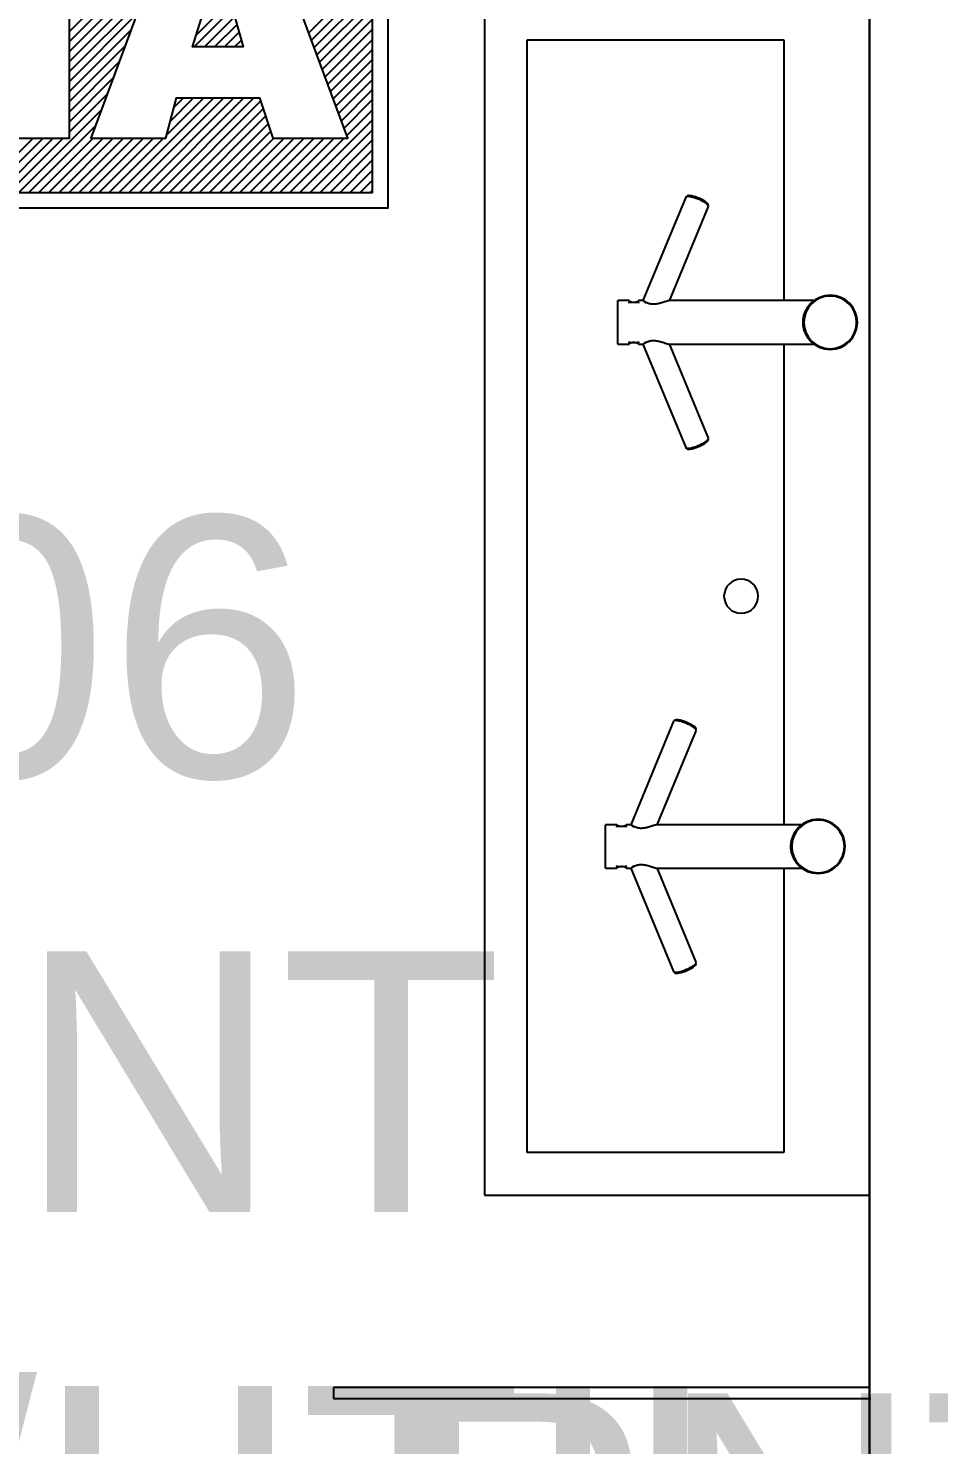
# Model space of a CAD drawing. Extents: x 14785 to 50894, y -3296 to 56414.
# Drawn here: x 31504 to 32569, y 4528 to 6184 of the extents above; entities that cross this region are included whole.
import ezdxf

# ---------------------------------------------------------------- set-up
doc = ezdxf.new("R2010")
doc.units = 0
doc.header["$MEASUREMENT"] = 0
doc.set_wipeout_variables(frame=1)
doc.layers.add('A-Symbol-Toilet', color=7, linetype='CONTINUOUS', true_color=0x144fff)
for name, color, linetype in [('A-Wall__Brick', 7, 'CONTINUOUS'), ('A-Wall__Partition', 252, 'CONTINUOUS'), ('H-Fixtures__Sink', 252, 'CONTINUOUS'), ('RM$', 7, 'CONTINUOUS'), ('RM$TXT', 4, 'CONTINUOUS')]:
    doc.layers.add(name, color=color, linetype=linetype)
doc.styles.add('Arial', font='arial.ttf')

# ---------------------------------------------------------------- blocks, each defined once
blk = doc.blocks.new('ABus-Male-Male Ambulant')
blk.add_wipeout([(439073.5, 883956), (440277.7, 883956), (440277.7, 882740.4), (439073.5, 882740.4)]).dxf.layer = 'A-Symbol-Toilet'
at = {"layer": 'A-Symbol-Toilet', "linetype": 'Continuous'}
for p, q in [((439969.4, 882911.6), (440063.2, 883005.4)), ((439969.4, 882901.9), (440057.4, 882990)), ((439969.4, 882892.2), (440051.7, 882974.5)), ((440201.2, 882910.1), (440262.7, 882971.6)), ((439969.4, 882882.5), (440046, 882959.1)), ((440203.8, 882903), (440262.7, 882961.9)), ((440206.4, 882895.9), (440262.7, 882952.2)), ((439969.4, 882872.7), (440040.2, 882943.6)), ((440092.2, 882908.1), (440125.3, 882941.1)), ((440209.1, 882888.8), (440262.7, 882942.4)), ((439969.4, 882863), (440034.5, 882928.2)), ((440090.3, 882896.5), (440127.4, 882933.6)), ((440100.1, 882896.5), (440129.5, 882926)), ((440211.7, 882881.7), (440262.7, 882932.7)), ((439969.4, 882853.3), (440028.8, 882912.7)), ((440109.8, 882896.5), (440131.7, 882918.4)), ((440119.5, 882896.5), (440133.8, 882910.8)), ((440214.3, 882874.6), (440262.7, 882923)), ((440217, 882867.6), (440262.7, 882913.3)), ((439969.4, 882843.6), (440023, 882897.3)), ((440129.2, 882896.5), (440135.9, 882903.2)), ((440219.6, 882860.5), (440262.7, 882903.5)), ((440222.2, 882853.4), (440262.7, 882893.8)), ((440224.8, 882846.3), (440262.7, 882884.1)), ((439969.4, 882833.9), (440017.3, 882881.8)), ((440227.5, 882839.2), (440262.7, 882874.4)), ((439969.4, 882824.1), (440011.6, 882866.4)), ((440230.1, 882832.1), (440262.7, 882864.6)), ((439969.4, 882814.4), (440005.9, 882850.9)), ((440017.3, 882755.4), (440109.2, 882847.3)), ((440027, 882755.4), (440118.9, 882847.3)), ((440036.8, 882755.4), (440128.6, 882847.3)), ((440046.5, 882755.4), (440138.3, 882847.3)), ((440056.2, 882755.4), (440148, 882847.3)), ((440063.4, 882811.2), (440099.4, 882847.3)), ((440065.9, 882755.4), (440154.5, 882844)), ((440067, 882824.5), (440089.7, 882847.3)), ((440070.5, 882837.8), (440080, 882847.3)), ((440232.7, 882825), (440262.7, 882854.9)), ((440235.4, 882817.9), (440262.7, 882845.2)), ((439920.1, 882755.4), (440000.1, 882835.5)), ((440075.7, 882755.4), (440156.9, 882836.7)), ((440085.4, 882755.4), (440159.3, 882829.4)), ((440238, 882810.8), (440262.7, 882835.5)), ((439929.8, 882755.4), (439994.4, 882820)), ((440095.1, 882755.4), (440161.8, 882822.1)), ((440104.8, 882755.4), (440164.2, 882814.8)), ((440192.3, 882755.4), (440262.7, 882825.8)), ((440202.1, 882755.4), (440262.7, 882816)), ((439881.2, 882755.4), (439934.2, 882808.4)), ((439890.9, 882755.4), (439943.9, 882808.4)), ((439900.7, 882755.4), (439953.6, 882808.4)), ((439910.4, 882755.4), (439963.3, 882808.4)), ((439939.5, 882755.4), (439992.5, 882808.4)), ((439949.3, 882755.4), (440002.2, 882808.4)), ((439959, 882755.4), (440011.9, 882808.4)), ((439968.7, 882755.4), (440021.7, 882808.4)), ((439978.4, 882755.4), (440031.4, 882808.4)), ((439988.2, 882755.4), (440041.1, 882808.4)), ((439997.9, 882755.4), (440050.8, 882808.4)), ((440007.6, 882755.4), (440060.6, 882808.4)), ((440114.6, 882755.4), (440167.5, 882808.4)), ((440124.3, 882755.4), (440177.2, 882808.4)), ((440134, 882755.4), (440187, 882808.4)), ((440143.7, 882755.4), (440196.7, 882808.4)), ((440153.4, 882755.4), (440206.4, 882808.4)), ((440163.2, 882755.4), (440216.1, 882808.4)), ((440172.9, 882755.4), (440225.8, 882808.4)), ((440182.6, 882755.4), (440235.6, 882808.4)), ((440211.8, 882755.4), (440262.7, 882806.3)), ((440221.5, 882755.4), (440262.7, 882796.6)), ((440231.2, 882755.4), (440262.7, 882786.9)), ((440240.9, 882755.4), (440262.7, 882777.1)), ((440250.7, 882755.4), (440262.7, 882767.4)), ((440260.4, 882755.4), (440262.7, 882757.7))]:
    blk.add_line(p, q, dxfattribs=at)
at = {"layer": 'A-Symbol-Toilet'}
blk.add_lwpolyline([(439073.5, 883956), (440277.7, 883956), (440277.7, 882740.4), (439073.5, 882740.4)], close=True, dxfattribs=at)
at = {"layer": 'A-Symbol-Toilet', "color": 160, "true_color": 0x144fff}
for points in [[(439683.1, 883941), (440262.7, 883941), (440262.7, 882755.4), (439683.1, 882755.4)], [(439969.4, 883039), (439876.1, 883039), (439839.8, 882899.1), (439803.5, 883039), (439710.2, 883039), (439710.2, 882808.4), (439769.8, 882808.4), (439769.8, 882984.6), (439813.9, 882808.4), (439865.7, 882808.4), (439909.7, 882984.6), (439909.7, 882808.4), (439969.4, 882808.4)], [(440153.4, 883039), (440075.6, 883039), (439990.1, 882808.4), (440062.7, 882808.4), (440073, 882847.3), (440153.4, 882847.3), (440166.3, 882808.4), (440238.9, 882808.4)], [(440114.5, 882979.4), (440137.8, 882896.5), (440088.6, 882896.5)]]:
    blk.add_lwpolyline(points, close=True, dxfattribs=at)

msp = doc.modelspace()

# ---------------------------------------------------------------- linework, layer by layer
at = {"layer": 'A-Wall__Brick'}
msp.add_line((32487.6, 6313.9), (32487.6, 2060.4), dxfattribs=at)
at = {"layer": 'A-Wall__Partition'}
for p, q in [((32487.6, 4595.2), (31861.1, 4595.2)), ((31861.1, 4595.2), (31861.1, 4582.2)), ((31861.1, 4582.2), (32489.1, 4582.2))]:
    msp.add_line(p, q, dxfattribs=at)
at = {"layer": 'H-Fixtures__Sink'}
for p, q in [((32037.6, 6219.9), (32037.6, 4819.9)), ((32087.6, 4869.9), (32087.6, 6169.9)), ((32087.6, 6169.9), (32387.6, 6169.9)), ((32387.6, 6169.9), (32387.6, 5865.3)), ((32273, 5986.1), (32222.9, 5865.3)), ((32274.4, 5987.5), (32273.2, 5986.4)), ((32299.4, 5975.6), (32299.3, 5977.2)), ((32253.7, 5865), (32299.3, 5975.2)), ((32206.7, 5865.3), (32193.4, 5865.3)), ((32193.4, 5814.5), (32193.4, 5865.3)), ((32193.4, 5865.3), (32193.4, 5864.4)), ((32206.7, 5865.3), (32206.7, 5862.2)), ((32206.7, 5864.9), (32206.7, 5865.3)), ((32217.5, 5863.3), (32206.7, 5863.3)), ((32206.7, 5863.3), (32206.7, 5862.8)), ((32206.7, 5862.5), (32206.7, 5863.3)), ((32222.9, 5865.3), (32217.5, 5865.3)), ((32217.5, 5862.2), (32217.5, 5865.3)), ((32217.5, 5865.3), (32217.5, 5864.9)), ((32217.5, 5862.8), (32217.5, 5863.3)), ((32217.5, 5863.3), (32217.5, 5862.5)), ((32422.8, 5865.3), (32253.4, 5865.3)), ((32193.4, 5815.3), (32193.4, 5814.5)), ((32193.4, 5814.5), (32206.7, 5814.5)), ((32206.7, 5817.5), (32206.7, 5814.5)), ((32206.7, 5816.5), (32206.7, 5817.3)), ((32206.7, 5817), (32206.7, 5816.5)), ((32206.7, 5816.5), (32217.5, 5816.5)), ((32206.7, 5814.5), (32206.7, 5814.8)), ((32217.5, 5814.5), (32217.5, 5817.5)), ((32217.5, 5817.3), (32217.5, 5816.5)), ((32217.5, 5816.5), (32217.5, 5817)), ((32217.5, 5814.8), (32217.5, 5814.5)), ((32217.5, 5814.5), (32222.9, 5814.5)), ((32222.9, 5814.5), (32273, 5693.7)), ((32253.4, 5814.5), (32422.8, 5814.5)), ((32299.3, 5704.6), (32253.7, 5814.7)), ((32387.6, 5814.5), (32387.6, 5252.9)), ((32299.3, 5702.6), (32299.4, 5704.2)), ((32273.2, 5693.3), (32274.4, 5692.3)), ((32258.7, 5373.7), (32208.7, 5252.9)), ((32260.2, 5375.1), (32259, 5374)), ((32285.2, 5363.1), (32285.1, 5364.7)), ((32239.5, 5252.6), (32285.1, 5362.7)), ((32192.5, 5252.9), (32179.1, 5252.9)), ((32179.1, 5252.9), (32179.1, 5252)), ((32179.1, 5202.1), (32179.1, 5252.9)), ((32192.5, 5252.9), (32192.5, 5249.8)), ((32192.5, 5252.5), (32192.5, 5252.9)), ((32203.2, 5250.9), (32192.5, 5250.9)), ((32192.5, 5250.9), (32192.5, 5250.3)), ((32192.5, 5250.1), (32192.5, 5250.9)), ((32208.7, 5252.9), (32203.2, 5252.9)), ((32203.2, 5249.8), (32203.2, 5252.9)), ((32203.2, 5252.9), (32203.2, 5252.5)), ((32203.2, 5250.3), (32203.2, 5250.9)), ((32203.2, 5250.9), (32203.2, 5250.1)), ((32408.6, 5252.9), (32239.2, 5252.9)), ((32179.1, 5202.9), (32179.1, 5202.1)), ((32179.1, 5202.1), (32192.5, 5202.1)), ((32192.5, 5205.1), (32192.5, 5202.1)), ((32192.5, 5204.1), (32192.5, 5204.8)), ((32192.5, 5204.6), (32192.5, 5204.1)), ((32192.5, 5204.1), (32203.2, 5204.1)), ((32192.5, 5202.1), (32192.5, 5202.4)), ((32203.2, 5202.1), (32203.2, 5205.1)), ((32203.2, 5204.8), (32203.2, 5204.1)), ((32203.2, 5204.1), (32203.2, 5204.6)), ((32203.2, 5202.4), (32203.2, 5202.1)), ((32203.2, 5202.1), (32208.7, 5202.1)), ((32208.7, 5202.1), (32258.7, 5081.2)), ((32239.2, 5202.1), (32408.6, 5202.1)), ((32285.1, 5092.2), (32239.5, 5202.3)), ((32387.6, 5202.1), (32387.6, 4869.9)), ((32285.1, 5090.2), (32285.2, 5091.8)), ((32259, 5080.9), (32260.2, 5079.9)), ((32387.6, 4869.9), (32087.6, 4869.9)), ((32037.6, 4819.9), (32487.6, 4819.9))]:
    msp.add_line(p, q, dxfattribs=at)
for centre, radius, start, end in [((32441.8, 5839.9), 31.7, 90, 270), ((32441.8, 5839.9), 30.8, 90, 270), ((32441.8, 5839.9), 31.7, 270, 90), ((32441.8, 5839.9), 30.8, 270, 90), ((32337.6, 5519.9), 20, 90, 270), ((32337.6, 5519.9), 20, 270, 90), ((32427.6, 5227.5), 31.7, 90, 270), ((32427.6, 5227.5), 30.8, 90, 270), ((32427.6, 5227.5), 31.7, 270, 90), ((32427.6, 5227.5), 30.8, 270, 90)]:
    msp.add_arc(centre, radius, start, end, dxfattribs=at)
for centre, major_axis, start_param, end_param in [((32286.7, 5982), (-12.5, 5.2), 3.241467, 6.383059), ((32286.7, 5697.8), (-12.5, -5.2), 6.183311, 9.324904), ((32286.7, 5697.8), (-12.5, -5.2), 3.041719, 3.303518), ((32272.5, 5369.5), (12.5, -5.2), 0.099874, 3.241467), ((32272.5, 5369.5), (12.5, -5.2), 6.12126, 6.383059), ((32272.5, 5085.4), (12.5, 5.2), 3.041719, 6.183311)]:
    msp.add_ellipse(centre, major_axis=major_axis, ratio=0.241922, start_param=start_param, end_param=end_param, dxfattribs=at)
for points in [[(32299.4, 5975.5), (32299.4, 5975.9), (32298.9, 5977), (32296.5, 5979.1), (32292.9, 5981.3), (32288.5, 5983.5), (32283.8, 5985.3), (32279.4, 5986.5), (32275.8, 5987.1), (32273.4, 5986.8), (32272.9, 5986.2), (32272.9, 5985.7)], [(32224.1, 5864.4), (32224.5, 5864.1), (32225.2, 5863.6), (32226.3, 5863.1), (32226.8, 5862.8)], [(32272.9, 5694), (32272.9, 5693.6), (32273.4, 5692.9), (32275.8, 5692.7), (32279.4, 5693.2), (32283.8, 5694.5), (32288.5, 5696.3), (32292.9, 5698.5), (32296.5, 5700.7), (32298.9, 5702.8), (32299.4, 5703.8), (32299.4, 5704.3)], [(32285.2, 5363.1), (32285.2, 5363.5), (32284.6, 5364.6), (32282.3, 5366.6), (32278.7, 5368.9), (32274.3, 5371), (32269.6, 5372.8), (32265.1, 5374.1), (32261.5, 5374.6), (32259.2, 5374.4), (32258.7, 5373.7), (32258.7, 5373.3)], [(32209.9, 5251.9), (32210.2, 5251.7), (32211, 5251.2), (32212, 5250.7), (32212.6, 5250.4)], [(32258.7, 5081.6), (32258.7, 5081.2), (32259.2, 5080.5), (32261.5, 5080.3), (32265.1, 5080.8), (32269.6, 5082.1), (32274.3, 5083.9), (32278.7, 5086), (32282.3, 5088.3), (32284.6, 5090.3), (32285.2, 5091.4), (32285.2, 5091.8)]]:
    msp.add_open_spline(points, degree=3, dxfattribs=at)
for points, knots in [([(32217.5, 5864.9), (32217.5, 5864.8), (32217.3, 5864.5), (32216.6, 5864.1), (32216, 5863.9), (32215.7, 5863.7), (32215.3, 5863.6), (32215, 5863.5), (32214.7, 5863.4), (32214.5, 5863.3), (32213.9, 5863.2), (32213.4, 5863.1), (32212.9, 5863.1), (32212.5, 5863.1), (32212.1, 5863.1), (32211.6, 5863.1), (32210.9, 5863.1), (32210.3, 5863.2), (32209.8, 5863.3), (32209.5, 5863.4), (32209.2, 5863.5), (32208.9, 5863.6), (32208.5, 5863.7), (32208.2, 5863.9), (32207.8, 5864), (32207.4, 5864.3), (32206.9, 5864.6), (32206.8, 5864.8), (32206.7, 5864.9)], [0, 0, 0, 0, 0.111111, 0.222222, 0.25, 0.277778, 0.305556, 0.333333, 0.347222, 0.361111, 0.388889, 0.444444, 0.458333, 0.472222, 0.5, 0.527778, 0.555556, 0.611111, 0.638889, 0.652778, 0.666667, 0.694444, 0.722222, 0.75, 0.777778, 0.833333, 0.888889, 1, 1, 1, 1]), ([(32253.4, 5865.3), (32253.2, 5865.3), (32252.8, 5865.2), (32252, 5865), (32251.4, 5864.9), (32250.7, 5864.6), (32249.6, 5864.3), (32248.1, 5863.8), (32246.5, 5863.3), (32245.2, 5862.9), (32244.1, 5862.6), (32243, 5862.3), (32241.9, 5862), (32240.9, 5861.7), (32240.1, 5861.6), (32239.5, 5861.5), (32238.9, 5861.4), (32238.1, 5861.2), (32237, 5861.1), (32235.7, 5861), (32234.7, 5861), (32233.8, 5861.1), (32233, 5861.1), (32231.9, 5861.3), (32230.7, 5861.6), (32229.6, 5861.9), (32228.6, 5862.2), (32227.6, 5862.6), (32226.9, 5863), (32226.4, 5863.3), (32225.9, 5863.5), (32225.3, 5863.8), (32224.5, 5864.3), (32223.4, 5865), (32223, 5865.3), (32222.9, 5865.3)], [0, 0, 0, 0, 0.055556, 0.083333, 0.111111, 0.138889, 0.166667, 0.222222, 0.277778, 0.305556, 0.333333, 0.361111, 0.388889, 0.416667, 0.430556, 0.444444, 0.458333, 0.472222, 0.5, 0.527778, 0.555556, 0.569444, 0.583333, 0.611111, 0.638889, 0.666667, 0.694444, 0.722222, 0.75, 0.763889, 0.777778, 0.805556, 0.833333, 0.888889, 1, 1, 1, 1]), ([(32422.8, 5814.5), (32422.7, 5814.5), (32422.3, 5814.7), (32421.6, 5815.3), (32421.2, 5815.7), (32420.8, 5816.1), (32420.4, 5816.5), (32419.8, 5817.1), (32418.9, 5817.9), (32418, 5818.9), (32417.4, 5819.6), (32417.1, 5820), (32416.8, 5820.4), (32416.6, 5820.7), (32416.2, 5821.2), (32415.6, 5822), (32414.8, 5823.3), (32413.9, 5824.7), (32413.3, 5825.9), (32412.9, 5826.8), (32412.5, 5827.8), (32412, 5829.1), (32411.4, 5830.8), (32410.8, 5833), (32410.3, 5836), (32410.1, 5839.1), (32410.2, 5842.3), (32410.4, 5844.6), (32410.8, 5846.8), (32411.4, 5849), (32412, 5850.7), (32412.5, 5851.8), (32412.7, 5852.5), (32412.9, 5853), (32413.2, 5853.7), (32413.7, 5854.6), (32414.3, 5855.6), (32415, 5856.9), (32415.8, 5858), (32416.4, 5858.8), (32416.8, 5859.3), (32417, 5859.7), (32417.7, 5860.6), (32419, 5861.9), (32420.1, 5862.9), (32420.7, 5863.5), (32420.9, 5863.7), (32421.1, 5864), (32421.7, 5864.5), (32422.4, 5865.1), (32422.7, 5865.3), (32422.8, 5865.3)], [0, 0, 0, 0, 0.055556, 0.083333, 0.097222, 0.111111, 0.125, 0.138889, 0.166667, 0.194444, 0.208333, 0.215278, 0.222222, 0.229167, 0.236111, 0.25, 0.277778, 0.305556, 0.319444, 0.333333, 0.347222, 0.361111, 0.388889, 0.416667, 0.444444, 0.5, 0.527778, 0.555556, 0.583333, 0.611111, 0.638889, 0.652778, 0.659722, 0.666667, 0.677083, 0.6875, 0.708333, 0.729167, 0.75, 0.770833, 0.776042, 0.78125, 0.791667, 0.833333, 0.875, 0.885417, 0.890625, 0.895833, 0.916667, 0.958333, 1, 1, 1, 1]), ([(32206.7, 5814.8), (32206.8, 5815), (32207, 5815.2), (32207.6, 5815.6), (32208.2, 5815.9), (32208.5, 5816), (32208.9, 5816.2), (32209.2, 5816.3), (32209.5, 5816.4), (32209.8, 5816.4), (32210.3, 5816.5), (32210.9, 5816.6), (32211.3, 5816.7), (32211.7, 5816.7), (32212.1, 5816.7), (32212.6, 5816.7), (32213.3, 5816.6), (32213.9, 5816.5), (32214.5, 5816.4), (32214.7, 5816.4), (32215, 5816.3), (32215.3, 5816.2), (32215.7, 5816), (32216, 5815.9), (32216.4, 5815.7), (32216.8, 5815.5), (32217.3, 5815.2), (32217.5, 5815), (32217.5, 5814.8)], [0, 0, 0, 0, 0.111111, 0.222222, 0.25, 0.277778, 0.305556, 0.333333, 0.347222, 0.361111, 0.388889, 0.444444, 0.458333, 0.472222, 0.5, 0.527778, 0.555556, 0.611111, 0.638889, 0.652778, 0.666667, 0.694444, 0.722222, 0.75, 0.777778, 0.833333, 0.888889, 1, 1, 1, 1]), ([(32222.9, 5814.5), (32223, 5814.5), (32223.4, 5814.8), (32224.5, 5815.4), (32225.3, 5815.9), (32225.9, 5816.2), (32226.4, 5816.5), (32226.9, 5816.8), (32227.6, 5817.1), (32228.6, 5817.5), (32229.6, 5817.9), (32230.7, 5818.2), (32231.9, 5818.5), (32233, 5818.6), (32233.8, 5818.7), (32234.6, 5818.8), (32235.7, 5818.8), (32237, 5818.7), (32238.1, 5818.5), (32238.9, 5818.4), (32239.5, 5818.3), (32240.1, 5818.2), (32240.9, 5818), (32241.9, 5817.8), (32243, 5817.5), (32244.1, 5817.2), (32245.2, 5816.9), (32246.5, 5816.5), (32248.1, 5815.9), (32249.6, 5815.5), (32250.7, 5815.1), (32251.4, 5814.9), (32252, 5814.7), (32252.8, 5814.5), (32253.2, 5814.5), (32253.4, 5814.5)], [0, 0, 0, 0, 0.111111, 0.166667, 0.194444, 0.222222, 0.236111, 0.25, 0.277778, 0.305556, 0.333333, 0.361111, 0.388889, 0.416667, 0.430556, 0.444444, 0.472222, 0.5, 0.527778, 0.541667, 0.555556, 0.569444, 0.583333, 0.611111, 0.638889, 0.666667, 0.694444, 0.722222, 0.777778, 0.833333, 0.861111, 0.888889, 0.916667, 0.944444, 1, 1, 1, 1]), ([(32226.8, 5817), (32226.7, 5816.9), (32226.1, 5816.6), (32225.3, 5816.1), (32224.6, 5815.7), (32224.2, 5815.5), (32224.1, 5815.4)], [0.7777778, 0.7777778, 0.7777778, 0.7777778, 0.7916667, 0.8333333, 0.875, 0.8888889, 0.8888889, 0.8888889, 0.8888889]), ([(32203.2, 5252.5), (32203.2, 5252.4), (32203, 5252.1), (32202.4, 5251.7), (32201.8, 5251.4), (32201.5, 5251.3), (32201.1, 5251.2), (32200.8, 5251.1), (32200.5, 5251), (32200.2, 5250.9), (32199.7, 5250.8), (32199.1, 5250.7), (32198.6, 5250.7), (32198.3, 5250.6), (32197.9, 5250.6), (32197.4, 5250.6), (32196.7, 5250.7), (32196.1, 5250.8), (32195.5, 5250.9), (32195.2, 5251), (32195, 5251.1), (32194.7, 5251.2), (32194.3, 5251.3), (32194, 5251.4), (32193.6, 5251.6), (32193.2, 5251.8), (32192.7, 5252.2), (32192.5, 5252.4), (32192.5, 5252.5)], [0, 0, 0, 0, 0.111111, 0.222222, 0.25, 0.277778, 0.305556, 0.333333, 0.347222, 0.361111, 0.388889, 0.444444, 0.458333, 0.472222, 0.5, 0.527778, 0.555556, 0.611111, 0.638889, 0.652778, 0.666667, 0.694444, 0.722222, 0.75, 0.777778, 0.833333, 0.888889, 1, 1, 1, 1]), ([(32239.2, 5252.9), (32239, 5252.9), (32238.5, 5252.8), (32237.8, 5252.6), (32237.2, 5252.4), (32236.5, 5252.2), (32235.4, 5251.9), (32233.9, 5251.4), (32232.3, 5250.9), (32230.9, 5250.5), (32229.9, 5250.1), (32228.8, 5249.8), (32227.6, 5249.5), (32226.7, 5249.3), (32225.9, 5249.1), (32225.3, 5249), (32224.7, 5248.9), (32223.8, 5248.8), (32222.8, 5248.7), (32221.5, 5248.6), (32220.4, 5248.6), (32219.6, 5248.6), (32218.7, 5248.7), (32217.7, 5248.9), (32216.5, 5249.1), (32215.3, 5249.4), (32214.3, 5249.8), (32213.4, 5250.2), (32212.7, 5250.6), (32212.1, 5250.8), (32211.6, 5251.1), (32211.1, 5251.4), (32210.3, 5251.9), (32209.2, 5252.6), (32208.7, 5252.9), (32208.7, 5252.9)], [0, 0, 0, 0, 0.055556, 0.083333, 0.111111, 0.138889, 0.166667, 0.222222, 0.277778, 0.305556, 0.333333, 0.361111, 0.388889, 0.416667, 0.430556, 0.444444, 0.458333, 0.472222, 0.5, 0.527778, 0.555556, 0.569444, 0.583333, 0.611111, 0.638889, 0.666667, 0.694444, 0.722222, 0.75, 0.763889, 0.777778, 0.805556, 0.833333, 0.888889, 1, 1, 1, 1]), ([(32408.6, 5202.1), (32408.4, 5202.1), (32408, 5202.3), (32407.4, 5202.9), (32406.9, 5203.3), (32406.6, 5203.7), (32406.2, 5204.1), (32405.6, 5204.7), (32404.7, 5205.5), (32403.8, 5206.4), (32403.2, 5207.2), (32402.8, 5207.6), (32402.6, 5207.9), (32402.3, 5208.3), (32402, 5208.7), (32401.4, 5209.6), (32400.5, 5210.9), (32399.7, 5212.3), (32399.1, 5213.4), (32398.7, 5214.4), (32398.3, 5215.3), (32397.8, 5216.7), (32397.2, 5218.4), (32396.6, 5220.5), (32396, 5223.5), (32395.8, 5226.7), (32395.9, 5229.8), (32396.2, 5232.1), (32396.6, 5234.4), (32397.2, 5236.5), (32397.8, 5238.3), (32398.2, 5239.4), (32398.5, 5240.1), (32398.7, 5240.6), (32399, 5241.2), (32399.4, 5242.1), (32400, 5243.2), (32400.8, 5244.4), (32401.6, 5245.6), (32402.1, 5246.4), (32402.5, 5246.9), (32402.8, 5247.2), (32403.5, 5248.1), (32404.7, 5249.4), (32405.9, 5250.5), (32406.4, 5251.1), (32406.6, 5251.3), (32406.9, 5251.6), (32407.5, 5252.1), (32408.1, 5252.7), (32408.5, 5252.9), (32408.6, 5252.9)], [0, 0, 0, 0, 0.055556, 0.083333, 0.097222, 0.111111, 0.125, 0.138889, 0.166667, 0.194444, 0.208333, 0.215278, 0.222222, 0.229167, 0.236111, 0.25, 0.277778, 0.305556, 0.319444, 0.333333, 0.347222, 0.361111, 0.388889, 0.416667, 0.444444, 0.5, 0.527778, 0.555556, 0.583333, 0.611111, 0.638889, 0.652778, 0.659722, 0.666667, 0.677083, 0.6875, 0.708333, 0.729167, 0.75, 0.770833, 0.776042, 0.78125, 0.791667, 0.833333, 0.875, 0.885417, 0.890625, 0.895833, 0.916667, 0.958333, 1, 1, 1, 1]), ([(32192.5, 5202.4), (32192.5, 5202.5), (32192.7, 5202.8), (32193.4, 5203.2), (32194, 5203.5), (32194.3, 5203.6), (32194.7, 5203.7), (32195, 5203.8), (32195.2, 5203.9), (32195.5, 5204), (32196.1, 5204.1), (32196.6, 5204.2), (32197.1, 5204.2), (32197.4, 5204.3), (32197.9, 5204.3), (32198.4, 5204.3), (32199.1, 5204.2), (32199.7, 5204.1), (32200.2, 5204), (32200.5, 5203.9), (32200.8, 5203.8), (32201.1, 5203.7), (32201.5, 5203.6), (32201.8, 5203.5), (32202.2, 5203.3), (32202.6, 5203.1), (32203.1, 5202.7), (32203.2, 5202.5), (32203.2, 5202.4)], [0, 0, 0, 0, 0.111111, 0.222222, 0.25, 0.277778, 0.305556, 0.333333, 0.347222, 0.361111, 0.388889, 0.444444, 0.458333, 0.472222, 0.5, 0.527778, 0.555556, 0.611111, 0.638889, 0.652778, 0.666667, 0.694444, 0.722222, 0.75, 0.777778, 0.833333, 0.888889, 1, 1, 1, 1]), ([(32208.7, 5202.1), (32208.7, 5202.1), (32209.2, 5202.3), (32210.3, 5203), (32211.1, 5203.5), (32211.6, 5203.8), (32212.1, 5204.1), (32212.7, 5204.3), (32213.4, 5204.7), (32214.3, 5205.1), (32215.3, 5205.5), (32216.5, 5205.8), (32217.7, 5206), (32218.7, 5206.2), (32219.6, 5206.3), (32220.4, 5206.3), (32221.5, 5206.3), (32222.8, 5206.2), (32223.8, 5206.1), (32224.7, 5206), (32225.3, 5205.9), (32225.9, 5205.8), (32226.7, 5205.6), (32227.6, 5205.4), (32228.8, 5205.1), (32229.9, 5204.8), (32230.9, 5204.5), (32232.3, 5204), (32233.9, 5203.5), (32235.4, 5203), (32236.5, 5202.7), (32237.2, 5202.5), (32237.8, 5202.3), (32238.5, 5202.1), (32239, 5202.1), (32239.2, 5202.1)], [0, 0, 0, 0, 0.111111, 0.166667, 0.194444, 0.222222, 0.236111, 0.25, 0.277778, 0.305556, 0.333333, 0.361111, 0.388889, 0.416667, 0.430556, 0.444444, 0.472222, 0.5, 0.527778, 0.541667, 0.555556, 0.569444, 0.583333, 0.611111, 0.638889, 0.666667, 0.694444, 0.722222, 0.777778, 0.833333, 0.861111, 0.888889, 0.916667, 0.944444, 1, 1, 1, 1]), ([(32212.6, 5204.5), (32212.4, 5204.5), (32211.9, 5204.2), (32211, 5203.7), (32210.3, 5203.3), (32210, 5203), (32209.9, 5203)], [0.7777778, 0.7777778, 0.7777778, 0.7777778, 0.7916667, 0.8333333, 0.875, 0.8888889, 0.8888889, 0.8888889, 0.8888889])]:
    msp.add_open_spline(points, degree=3, knots=knots, dxfattribs=at)

# ---------------------------------------------------------------- block references
at = {"layer": 'A-Symbol-Toilet', "xscale": 1.207360000000071, "yscale": 1.207360000000071, "zscale": 1.207360000000071}
msp.add_blockref('ABus-Male-Male Ambulant', (-499649.1, -1059812.2), dxfattribs=at)

# ---------------------------------------------------------------- texts
at = {"layer": 'RM$TXT', "char_height": 304.8, "attachment_point": 8, "style": 'Arial'}
for s, insert in [('406^M^JRENT^M^JRNT/UTIL^M^J8.58^M^JLICENCED^M^JSHARED^M^J', (31479.1, 2763.5)), ('455^M^JRENT^M^JRNT/STORE^M^J4.46^M^J-^M^J-^M^J', (33163.1, 2759.1)), ('459^M^JSERV/BUILD^M^JSERVBUI/PL^M^J7.82^M^JNON ASSIGNABLE AREA^M^JBUILDING SERVICES^M^J', (34782.1, 2752.5))]:
    msp.add_mtext(s, dxfattribs=dict(at, insert=insert))

# ---------------------------------------------------------------- next in the draw order: linework, layer by layer
at = {"layer": 'RM$'}
msp.add_lwpolyline([(30470.7, 2060.4), (32487.6, 2060.4), (32487.6, 6313.9), (30470.7, 6313.9)], close=True, dxfattribs=at)

doc.saveas('drawing.dxf')
